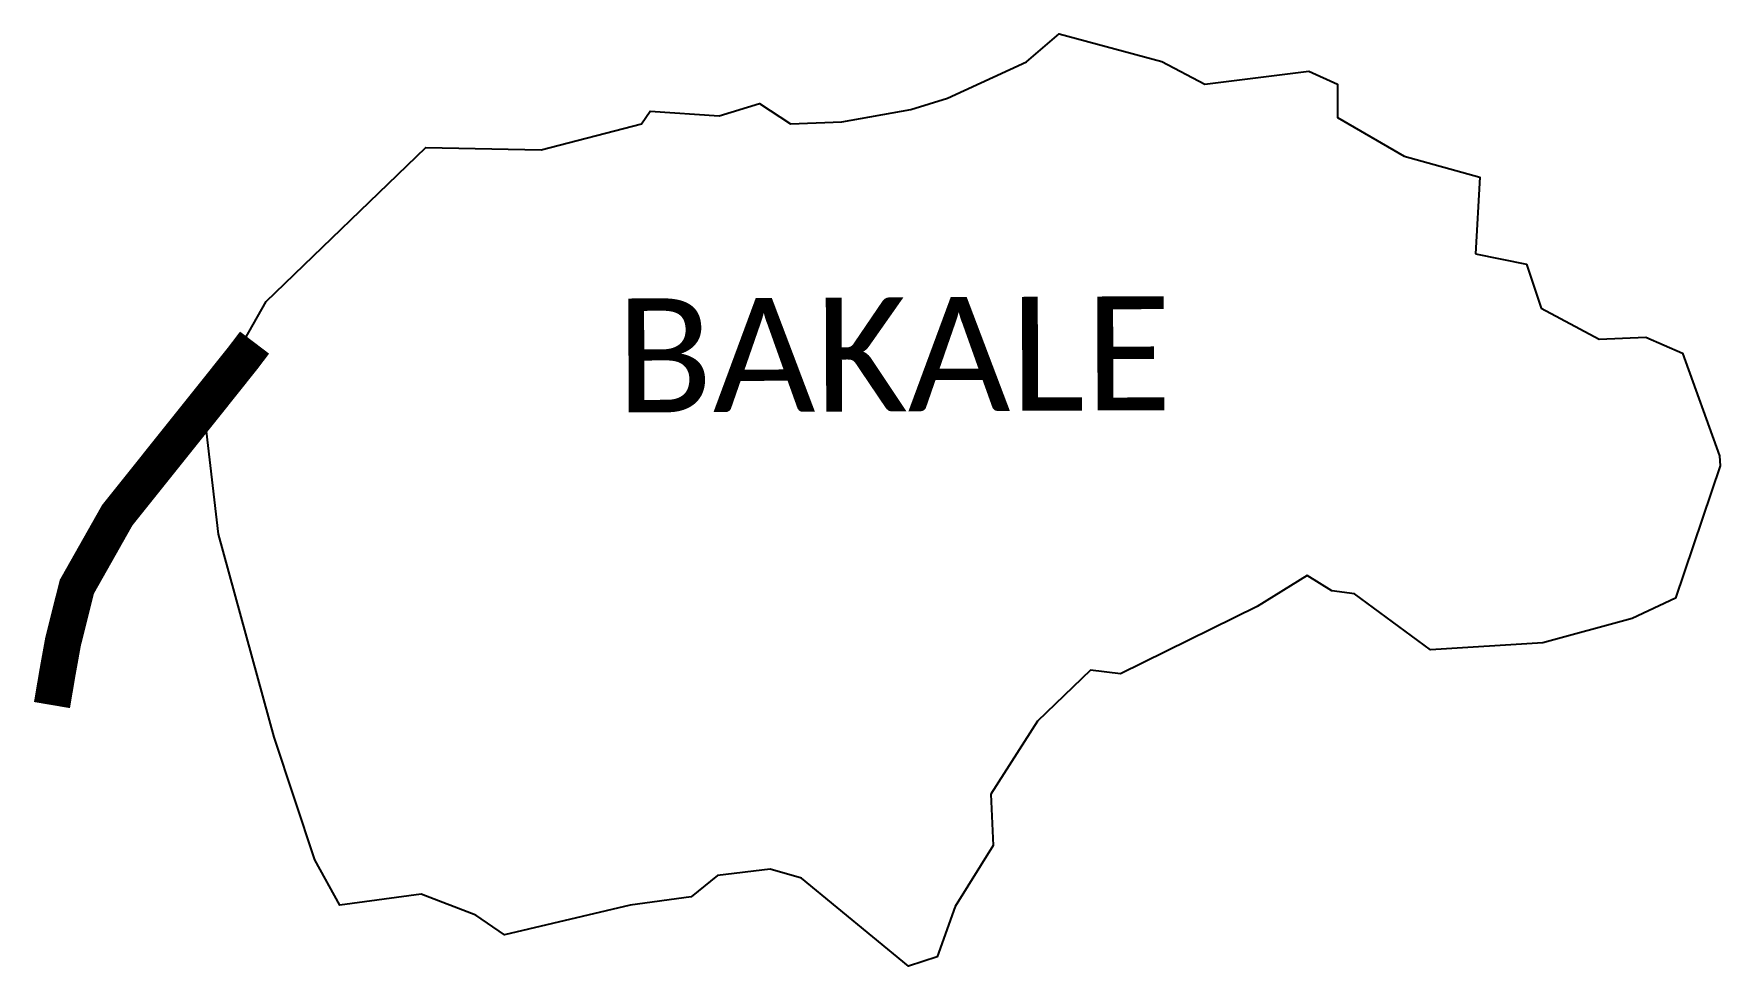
# Model space of a CAD drawing. Header units: metres. Extents: x 323130 to 325440, y 1832048 to 1833324.
import ezdxf

# ---------------------------------------------------------------- set-up
doc = ezdxf.new("R2010")
doc.units = ezdxf.units.M
for name, color, linetype in [('UNPROTECTED', 130, 'Continuous'), ('village', 3, 'Continuous'), ('VILLAGE NAME', 250, 'Continuous')]:
    doc.layers.add(name, color=color, linetype=linetype)
doc.styles.get("Standard").update_dxf_attribs({"font": 'simplex.shx'})

msp = doc.modelspace()

# ---------------------------------------------------------------- linework, layer by layer
at = {"layer": 'UNPROTECTED', "const_width": 50, "flags": 128}
msp.add_lwpolyline([(323432.8, 1832901.5), (323417.4, 1832881.2), (323371.7, 1832823.9), (323244.8, 1832665.3), (323189.4, 1832567.3), (323170.5, 1832492.1), (323163.1, 1832451.2), (323155.3, 1832405.3)], dxfattribs=at)
at = {"layer": 'village', "flags": 128}
msp.add_lwpolyline([(325104.8, 1833022.9), (325174.7, 1833008.9)], dxfattribs=at)
at = {"layer": 'village', "color": 3, "true_color": 0x00ff00}
for points in [[(325440.2, 1832733, 0), (325378.7, 1832551.5, 0), (325319.5, 1832523.9, 0), (325197.2, 1832490.3, 0), (325043.4, 1832480.8, 0), (324939.1, 1832557.6, 0), (324908.4, 1832561.7, 0), (324874.5, 1832582.8, 0), (324805.8, 1832540.1, 0), (324618.6, 1832448, 0), (324577.7, 1832452.9, 0), (324505, 1832383.4, 0), (324441, 1832283.4, 0), (324444.6, 1832213, 0), (324392.2, 1832129.7, 0), (324367.5, 1832060.5, 0), (324328.4, 1832047.7, 0), (324181.7, 1832168.4, 0), (324139.1, 1832180.4, 0), (324067, 1832171.9, 0), (324030.6, 1832142.8, 0), (323947.4, 1832131.4, 0), (323775.1, 1832090.7, 0), (323735.8, 1832117.7, 0), (323661.1, 1832146.5, 0), (323549.7, 1832131.4, 0), (323515.2, 1832193.6, 0), (323459.6, 1832361.3, 0), (323383.6, 1832639.1, 0), (323363.8, 1832807.6, 0), (323448.6, 1832957.7, 0), (323667.4, 1833168.4, 0), (323825.2, 1833165.6, 0), (323962.7, 1833200.9, 0), (323974.4, 1833218.3, 0), (324069.3, 1833212.1, 0), (324124.4, 1833228.7, 0), (324167, 1833201.1, 0), (324237.1, 1833203.8, 0), (324331.7, 1833220.6, 0), (324382, 1833236.1, 0), (324489.9, 1833285.8, 0), (324534.8, 1833324.4, 0), (324675.5, 1833286.5, 0), (324734.3, 1833255.3, 0), (324876.5, 1833273, 0), (324915.9, 1833255.2, 0), (324916.2, 1833209.5, 0), (325007.2, 1833156.9, 0), (325110.9, 1833128.2, 0), (325104.8, 1833022.9, 0)], [(325174.7, 1833008.9, 0), (325194.7, 1832948.6, 0), (325274.3, 1832906.3, 0), (325338.3, 1832909, 0), (325388.3, 1832887.2, 0), (325439.1, 1832746.4, 0), (325440.2, 1832733, 0)]]:
    msp.add_polyline3d(points, dxfattribs=at)

# ---------------------------------------------------------------- texts
at = {"layer": 'VILLAGE NAME', "insert": (323927.5, 1832961.8), "char_height": 155.989, "attachment_point": 1, "rotation": 0.2435}
msp.add_mtext_dynamic_manual_height_columns('{\\fCalibri|b0|i0|c0|p34;BAKALE}', width=1003.056, gutter_width=779.9, heights=[0], dxfattribs=at)

doc.saveas('drawing.dxf')
